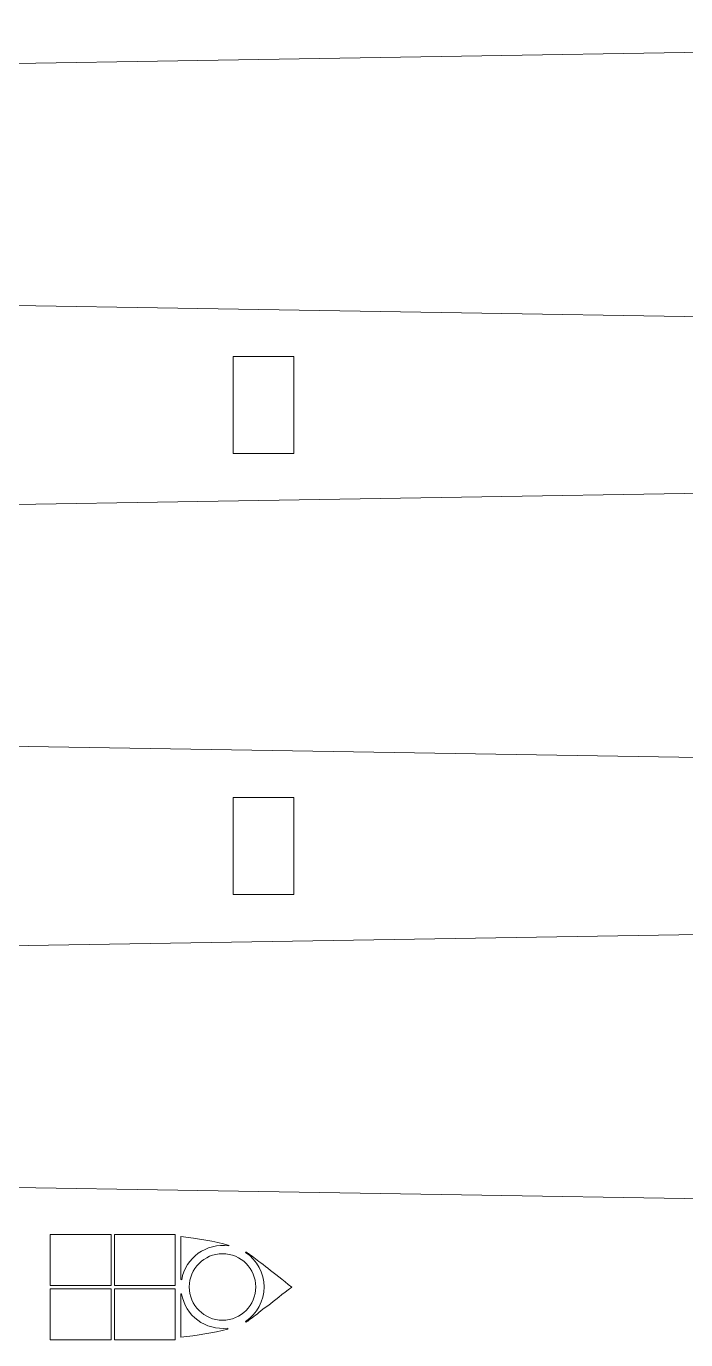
# Model space of a CAD drawing. Header units: centimetres. Extents: x -233 to -82, y 123 to 153.
# Drawn here: x -195.83 to -189.05, y 138.37 to 151.88 of the extents above; entities that cross this region are included whole.
import ezdxf

# ---------------------------------------------------------------- set-up
doc = ezdxf.new("R2010")
doc.units = ezdxf.units.CM
doc.header["$MEASUREMENT"] = 0
doc.layers.add('layer 1', color=7, linetype='Continuous')

msp = doc.modelspace()

# ---------------------------------------------------------------- linework, layer by layer
at = {"layer": 'layer 1', "color": 1, "lineweight": 9}
for points in [[(-232.60443, 150.89545), (-232.60443, 150.89545), (-172.60328, 151.88182), (-172.60328, 151.88182)], [(-193.07568, 148.48668), (-193.07568, 148.48668), (-193.07568, 147.48762), (-193.07568, 147.48762)], [(-193.7466, 139.33806), (-193.97502, 139.3719), (-194.18884, 139.21784), (-194.22909, 138.99047)], [(-193.74243, 139.34268), (-193.74243, 139.34268), (-193.74878, 139.33845), (-193.74878, 139.33845)], [(-194.22984, 138.84631), (-194.1923, 138.62008), (-193.98251, 138.46404), (-193.75504, 138.49311)]]:
    msp.add_open_spline(points, degree=3, dxfattribs=at)
for points, knots in [([(-232.60443, 146.35943), (-232.60443, 146.35943), (-172.60328, 147.3458), (-172.60328, 147.3458), (-172.60328, 147.3458), (-172.60328, 147.3458), (-172.60328, 148.62638), (-172.60328, 148.62638), (-172.60328, 148.62638), (-172.60328, 148.62638), (-232.60443, 149.61486), (-232.60443, 149.61486)], [0, 0, 0, 0, 0.25, 0.25, 0.25, 0.25, 0.5, 0.5, 0.5, 0.5, 1, 1, 1, 1]), ([(-193.07568, 147.48762), (-193.07568, 147.48762), (-193.70009, 147.48762), (-193.70009, 147.48762), (-193.70009, 147.48762), (-193.70009, 147.48762), (-193.70009, 148.48668), (-193.70009, 148.48668), (-193.70009, 148.48668), (-193.70009, 148.48668), (-193.07568, 148.48668), (-193.07568, 148.48668), (-193.07568, 148.48668), (-193.07568, 148.48668), (-193.07568, 147.48762), (-193.07568, 147.48762)], [0, 0, 0, 0, 0.2, 0.2, 0.2, 0.2, 0.4, 0.4, 0.4, 0.4, 0.6, 0.6, 0.6, 0.6, 1, 1, 1, 1]), ([(-232.60443, 141.82341), (-232.60443, 141.82341), (-172.60328, 142.80978), (-172.60328, 142.80978), (-172.60328, 142.80978), (-172.60328, 142.80978), (-172.60328, 144.09248), (-172.60328, 144.09248), (-172.60328, 144.09248), (-172.60328, 144.09248), (-232.60443, 145.07884), (-232.60443, 145.07884)], [0, 0, 0, 0, 0.25, 0.25, 0.25, 0.25, 0.5, 0.5, 0.5, 0.5, 1, 1, 1, 1]), ([(-193.70009, 143.95067), (-193.70009, 143.95067), (-193.07568, 143.95067), (-193.07568, 143.95067), (-193.07568, 143.95067), (-193.07568, 143.95067), (-193.07568, 142.9516), (-193.07568, 142.9516), (-193.07568, 142.9516), (-193.07568, 142.9516), (-193.70009, 142.9516), (-193.70009, 142.9516), (-193.70009, 142.9516), (-193.70009, 142.9516), (-193.70009, 143.95067), (-193.70009, 143.95067)], [0, 0, 0, 0, 0.2, 0.2, 0.2, 0.2, 0.4, 0.4, 0.4, 0.4, 0.6, 0.6, 0.6, 0.6, 1, 1, 1, 1]), ([(-232.60443, 141.82341), (-232.60443, 141.82341), (-232.60443, 140.54283), (-232.60443, 140.54283), (-232.60443, 140.54283), (-232.60443, 140.54283), (-172.60328, 139.55646), (-172.60328, 139.55646)], [0, 0, 0, 0, 0.33333333, 0.33333333, 0.33333333, 0.33333333, 1, 1, 1, 1]), ([(-194.95316, 138.93205), (-194.95316, 138.93205), (-195.57969, 138.93205), (-195.57969, 138.93205), (-195.57969, 138.93205), (-195.57969, 138.93205), (-195.57969, 139.45698), (-195.57969, 139.45698), (-195.57969, 139.45698), (-195.57969, 139.45698), (-194.95316, 139.45698), (-194.95316, 139.45698), (-194.95316, 139.45698), (-194.95316, 139.45698), (-194.95316, 138.93205), (-194.95316, 138.93205)], [0, 0, 0, 0, 0.2, 0.2, 0.2, 0.2, 0.4, 0.4, 0.4, 0.4, 0.6, 0.6, 0.6, 0.6, 1, 1, 1, 1]), ([(-194.91926, 139.45698), (-194.91926, 139.45698), (-194.29488, 139.45698), (-194.29488, 139.45698), (-194.29488, 139.45698), (-194.29488, 139.45698), (-194.29488, 138.93205), (-194.29488, 138.93205), (-194.29488, 138.93205), (-194.29488, 138.93205), (-194.91926, 138.93205), (-194.91926, 138.93205), (-194.91926, 138.93205), (-194.91926, 138.93205), (-194.91926, 139.45698), (-194.91926, 139.45698)], [0, 0, 0, 0, 0.2, 0.2, 0.2, 0.2, 0.4, 0.4, 0.4, 0.4, 0.6, 0.6, 0.6, 0.6, 1, 1, 1, 1]), ([(-194.22925, 138.9892), (-194.22925, 138.9892), (-194.23772, 138.99555), (-194.23772, 138.99555), (-194.23772, 138.99555), (-194.23772, 138.99555), (-194.23772, 139.4337), (-194.23772, 139.4337), (-194.23772, 139.4337), (-194.23772, 139.4337), (-194.1086, 139.41677), (-194.1086, 139.41677), (-194.1086, 139.41677), (-194.1086, 139.41677), (-194.0451, 139.4083), (-194.0451, 139.4083), (-194.0451, 139.4083), (-194.0451, 139.4083), (-193.9816, 139.39772), (-193.9816, 139.39772), (-193.9816, 139.39772), (-193.9816, 139.39772), (-193.92022, 139.38713), (-193.92022, 139.38713), (-193.92022, 139.38713), (-193.92022, 139.38713), (-193.85884, 139.37443), (-193.85884, 139.37443), (-193.85884, 139.37443), (-193.85884, 139.37443), (-193.79957, 139.35962), (-193.79957, 139.35962), (-193.79957, 139.35962), (-193.79957, 139.35962), (-193.74242, 139.34268), (-193.74242, 139.34268)], [0, 0, 0, 0, 0.1, 0.1, 0.1, 0.1, 0.2, 0.2, 0.2, 0.2, 0.3, 0.3, 0.3, 0.3, 0.4, 0.4, 0.4, 0.4, 0.5, 0.5, 0.5, 0.5, 0.6, 0.6, 0.6, 0.6, 0.7, 0.7, 0.7, 0.7, 0.8, 0.8, 0.8, 0.8, 1, 1, 1, 1]), ([(-193.5731, 139.27072), (-193.5731, 139.27072), (-193.56887, 139.27495), (-193.56887, 139.27495), (-193.56887, 139.27495), (-193.56887, 139.27495), (-193.56672, 139.27495), (-193.56672, 139.27495), (-193.56672, 139.27495), (-193.56672, 139.27495), (-193.56463, 139.27495), (-193.56463, 139.27495), (-193.56463, 139.27495), (-193.56463, 139.27495), (-193.56252, 139.27495), (-193.56252, 139.27495), (-193.56252, 139.27495), (-193.56252, 139.27495), (-193.5604, 139.27283), (-193.5604, 139.27283), (-193.5604, 139.27283), (-193.5604, 139.27283), (-193.55828, 139.27072), (-193.55828, 139.27072), (-193.55828, 139.27072), (-193.55828, 139.27072), (-193.55405, 139.2686), (-193.55405, 139.2686), (-193.55405, 139.2686), (-193.55405, 139.2686), (-193.54982, 139.26437), (-193.54982, 139.26437), (-193.54982, 139.26437), (-193.54982, 139.26437), (-193.54135, 139.26013), (-193.54135, 139.26013), (-193.54135, 139.26013), (-193.54135, 139.26013), (-193.535, 139.25378), (-193.535, 139.25378), (-193.535, 139.25378), (-193.535, 139.25378), (-193.52442, 139.24743), (-193.52442, 139.24743), (-193.52442, 139.24743), (-193.52442, 139.24743), (-193.5138, 139.23897), (-193.5138, 139.23897), (-193.5138, 139.23897), (-193.5138, 139.23897), (-193.50113, 139.22838), (-193.50113, 139.22838), (-193.50113, 139.22838), (-193.50113, 139.22838), (-193.48632, 139.2178), (-193.48632, 139.2178), (-193.48632, 139.2178), (-193.48632, 139.2178), (-193.4715, 139.2051), (-193.4715, 139.2051), (-193.4715, 139.2051), (-193.4715, 139.2051), (-193.45245, 139.1924), (-193.45245, 139.1924), (-193.45245, 139.1924), (-193.45245, 139.1924), (-193.43552, 139.17758), (-193.43552, 139.17758), (-193.43552, 139.17758), (-193.43552, 139.17758), (-193.41435, 139.16277), (-193.41435, 139.16277), (-193.41435, 139.16277), (-193.41435, 139.16277), (-193.39107, 139.14583), (-193.39107, 139.14583), (-193.39107, 139.14583), (-193.39107, 139.14583), (-193.36778, 139.12678), (-193.36778, 139.12678), (-193.36778, 139.12678), (-193.36778, 139.12678), (-193.3445, 139.10773), (-193.3445, 139.10773), (-193.3445, 139.10773), (-193.3445, 139.10773), (-193.31698, 139.08657), (-193.31698, 139.08657), (-193.31698, 139.08657), (-193.31698, 139.08657), (-193.28947, 139.0654), (-193.28947, 139.0654), (-193.28947, 139.0654), (-193.28947, 139.0654), (-193.26195, 139.04423), (-193.26195, 139.04423), (-193.26195, 139.04423), (-193.26195, 139.04423), (-193.2302, 139.01883), (-193.2302, 139.01883), (-193.2302, 139.01883), (-193.2302, 139.01883), (-193.19845, 138.99555), (-193.19845, 138.99555), (-193.19845, 138.99555), (-193.19845, 138.99555), (-193.16667, 138.97015), (-193.16667, 138.97015), (-193.16667, 138.97015), (-193.16667, 138.97015), (-193.13283, 138.94263), (-193.13283, 138.94263), (-193.13283, 138.94263), (-193.13283, 138.94263), (-193.09685, 138.91512), (-193.09685, 138.91512), (-193.09685, 138.91512), (-193.09685, 138.91512), (-193.13283, 138.8876), (-193.13283, 138.8876), (-193.13283, 138.8876), (-193.13283, 138.8876), (-193.16667, 138.8622), (-193.16667, 138.8622), (-193.16667, 138.8622), (-193.16667, 138.8622), (-193.19845, 138.8368), (-193.19845, 138.8368), (-193.19845, 138.8368), (-193.19845, 138.8368), (-193.2302, 138.8114), (-193.2302, 138.8114), (-193.2302, 138.8114), (-193.2302, 138.8114), (-193.26195, 138.78812), (-193.26195, 138.78812), (-193.26195, 138.78812), (-193.26195, 138.78812), (-193.28947, 138.76483), (-193.28947, 138.76483), (-193.28947, 138.76483), (-193.28947, 138.76483), (-193.31698, 138.74367), (-193.31698, 138.74367), (-193.31698, 138.74367), (-193.31698, 138.74367), (-193.3445, 138.7225), (-193.3445, 138.7225), (-193.3445, 138.7225), (-193.3445, 138.7225), (-193.3699, 138.70345), (-193.3699, 138.70345), (-193.3699, 138.70345), (-193.3699, 138.70345), (-193.39315, 138.68652), (-193.39315, 138.68652), (-193.39315, 138.68652), (-193.39315, 138.68652), (-193.41435, 138.66958), (-193.41435, 138.66958), (-193.41435, 138.66958), (-193.41435, 138.66958), (-193.43552, 138.65265), (-193.43552, 138.65265), (-193.43552, 138.65265), (-193.43552, 138.65265), (-193.45457, 138.63783), (-193.45457, 138.63783), (-193.45457, 138.63783), (-193.45457, 138.63783), (-193.4715, 138.62513), (-193.4715, 138.62513), (-193.4715, 138.62513), (-193.4715, 138.62513), (-193.48632, 138.61243), (-193.48632, 138.61243), (-193.48632, 138.61243), (-193.48632, 138.61243), (-193.50113, 138.60185), (-193.50113, 138.60185), (-193.50113, 138.60185), (-193.50113, 138.60185), (-193.5138, 138.59127), (-193.5138, 138.59127), (-193.5138, 138.59127), (-193.5138, 138.59127), (-193.52442, 138.58492), (-193.52442, 138.58492), (-193.52442, 138.58492), (-193.52442, 138.58492), (-193.535, 138.57645), (-193.535, 138.57645), (-193.535, 138.57645), (-193.535, 138.57645), (-193.54135, 138.5701), (-193.54135, 138.5701), (-193.54135, 138.5701), (-193.54135, 138.5701), (-193.54982, 138.56587), (-193.54982, 138.56587), (-193.54982, 138.56587), (-193.54982, 138.56587), (-193.55405, 138.56163), (-193.55405, 138.56163), (-193.55405, 138.56163), (-193.55405, 138.56163), (-193.55828, 138.55952), (-193.55828, 138.55952), (-193.55828, 138.55952), (-193.55828, 138.55952), (-193.5604, 138.5574), (-193.5604, 138.5574), (-193.5604, 138.5574), (-193.5604, 138.5574), (-193.56252, 138.5574), (-193.56252, 138.5574), (-193.56252, 138.5574), (-193.56252, 138.5574), (-193.56463, 138.55528), (-193.56463, 138.55528), (-193.56463, 138.55528), (-193.56463, 138.55528), (-193.56672, 138.55528), (-193.56672, 138.55528), (-193.56672, 138.55528), (-193.56672, 138.55528), (-193.5731, 138.56163), (-193.5731, 138.56163)], [0, 0, 0, 0, 0.01724138, 0.01724138, 0.01724138, 0.01724138, 0.03448276, 0.03448276, 0.03448276, 0.03448276, 0.05172414, 0.05172414, 0.05172414, 0.05172414, 0.06896552, 0.06896552, 0.06896552, 0.06896552, 0.0862069, 0.0862069, 0.0862069, 0.0862069, 0.10344828, 0.10344828, 0.10344828, 0.10344828, 0.12068966, 0.12068966, 0.12068966, 0.12068966, 0.13793103, 0.13793103, 0.13793103, 0.13793103, 0.15517241, 0.15517241, 0.15517241, 0.15517241, 0.17241379, 0.17241379, 0.17241379, 0.17241379, 0.18965517, 0.18965517, 0.18965517, 0.18965517, 0.20689655, 0.20689655, 0.20689655, 0.20689655, 0.22413793, 0.22413793, 0.22413793, 0.22413793, 0.24137931, 0.24137931, 0.24137931, 0.24137931, 0.25862069, 0.25862069, 0.25862069, 0.25862069, 0.27586207, 0.27586207, 0.27586207, 0.27586207, 0.29310345, 0.29310345, 0.29310345, 0.29310345, 0.31034483, 0.31034483, 0.31034483, 0.31034483, 0.32758621, 0.32758621, 0.32758621, 0.32758621, 0.34482759, 0.34482759, 0.34482759, 0.34482759, 0.36206897, 0.36206897, 0.36206897, 0.36206897, 0.37931034, 0.37931034, 0.37931034, 0.37931034, 0.39655172, 0.39655172, 0.39655172, 0.39655172, 0.4137931, 0.4137931, 0.4137931, 0.4137931, 0.43103448, 0.43103448, 0.43103448, 0.43103448, 0.44827586, 0.44827586, 0.44827586, 0.44827586, 0.46551724, 0.46551724, 0.46551724, 0.46551724, 0.48275862, 0.48275862, 0.48275862, 0.48275862, 0.5, 0.5, 0.5, 0.5, 0.51724138, 0.51724138, 0.51724138, 0.51724138, 0.53448276, 0.53448276, 0.53448276, 0.53448276, 0.55172414, 0.55172414, 0.55172414, 0.55172414, 0.56896552, 0.56896552, 0.56896552, 0.56896552, 0.5862069, 0.5862069, 0.5862069, 0.5862069, 0.60344828, 0.60344828, 0.60344828, 0.60344828, 0.62068966, 0.62068966, 0.62068966, 0.62068966, 0.63793103, 0.63793103, 0.63793103, 0.63793103, 0.65517241, 0.65517241, 0.65517241, 0.65517241, 0.67241379, 0.67241379, 0.67241379, 0.67241379, 0.68965517, 0.68965517, 0.68965517, 0.68965517, 0.70689655, 0.70689655, 0.70689655, 0.70689655, 0.72413793, 0.72413793, 0.72413793, 0.72413793, 0.74137931, 0.74137931, 0.74137931, 0.74137931, 0.75862069, 0.75862069, 0.75862069, 0.75862069, 0.77586207, 0.77586207, 0.77586207, 0.77586207, 0.79310345, 0.79310345, 0.79310345, 0.79310345, 0.81034483, 0.81034483, 0.81034483, 0.81034483, 0.82758621, 0.82758621, 0.82758621, 0.82758621, 0.84482759, 0.84482759, 0.84482759, 0.84482759, 0.86206897, 0.86206897, 0.86206897, 0.86206897, 0.87931034, 0.87931034, 0.87931034, 0.87931034, 0.89655172, 0.89655172, 0.89655172, 0.89655172, 0.9137931, 0.9137931, 0.9137931, 0.9137931, 0.93103448, 0.93103448, 0.93103448, 0.93103448, 0.94827586, 0.94827586, 0.94827586, 0.94827586, 0.96551724, 0.96551724, 0.96551724, 0.96551724, 1, 1, 1, 1]), ([(-193.80909, 138.57432), (-193.62028, 138.57432), (-193.46728, 138.72736), (-193.46728, 138.91616), (-193.46728, 138.91616), (-193.46728, 139.10497), (-193.62028, 139.258), (-193.80909, 139.258), (-193.80909, 139.258), (-193.99793, 139.258), (-194.15093, 139.10497), (-194.15093, 138.91616), (-194.15093, 138.91616), (-194.15093, 138.72736), (-193.99793, 138.57432), (-193.80909, 138.57432)], [0, 0, 0, 0, 0.2, 0.2, 0.2, 0.2, 0.4, 0.4, 0.4, 0.4, 0.6, 0.6, 0.6, 0.6, 1, 1, 1, 1]), ([(-193.57214, 138.56154), (-193.45371, 138.64067), (-193.38259, 138.77374), (-193.38259, 138.91619), (-193.38259, 138.91619), (-193.38259, 139.05864), (-193.45375, 139.19167), (-193.57217, 139.2708)], [0, 0, 0, 0, 0.33333333, 0.33333333, 0.33333333, 0.33333333, 1, 1, 1, 1]), ([(-194.95316, 138.37325), (-194.95316, 138.37325), (-195.57969, 138.37325), (-195.57969, 138.37325), (-195.57969, 138.37325), (-195.57969, 138.37325), (-195.57969, 138.89818), (-195.57969, 138.89818), (-195.57969, 138.89818), (-195.57969, 138.89818), (-194.95316, 138.89818), (-194.95316, 138.89818), (-194.95316, 138.89818), (-194.95316, 138.89818), (-194.95316, 138.37325), (-194.95316, 138.37325)], [0, 0, 0, 0, 0.2, 0.2, 0.2, 0.2, 0.4, 0.4, 0.4, 0.4, 0.6, 0.6, 0.6, 0.6, 1, 1, 1, 1]), ([(-194.29488, 138.37325), (-194.29488, 138.37325), (-194.91926, 138.37325), (-194.91926, 138.37325), (-194.91926, 138.37325), (-194.91926, 138.37325), (-194.91926, 138.89818), (-194.91926, 138.89818), (-194.91926, 138.89818), (-194.91926, 138.89818), (-194.29488, 138.89818), (-194.29488, 138.89818), (-194.29488, 138.89818), (-194.29488, 138.89818), (-194.29488, 138.37325), (-194.29488, 138.37325)], [0, 0, 0, 0, 0.2, 0.2, 0.2, 0.2, 0.4, 0.4, 0.4, 0.4, 0.6, 0.6, 0.6, 0.6, 1, 1, 1, 1]), ([(-193.75514, 138.49178), (-193.75514, 138.49178), (-193.75514, 138.48331), (-193.75514, 138.48331), (-193.75514, 138.48331), (-193.75514, 138.48331), (-193.81229, 138.4685), (-193.81229, 138.4685), (-193.81229, 138.4685), (-193.81229, 138.4685), (-193.86941, 138.4558), (-193.86941, 138.4558), (-193.86941, 138.4558), (-193.86941, 138.4558), (-193.92871, 138.4431), (-193.92871, 138.4431), (-193.92871, 138.4431), (-193.92871, 138.4431), (-193.99006, 138.43251), (-193.99006, 138.43251), (-193.99006, 138.43251), (-193.99006, 138.43251), (-194.04936, 138.42193), (-194.04936, 138.42193), (-194.04936, 138.42193), (-194.04936, 138.42193), (-194.11286, 138.41346), (-194.11286, 138.41346), (-194.11286, 138.41346), (-194.11286, 138.41346), (-194.23774, 138.39865), (-194.23774, 138.39865), (-194.23774, 138.39865), (-194.23774, 138.39865), (-194.23774, 138.84526), (-194.23774, 138.84526), (-194.23774, 138.84526), (-194.23774, 138.84526), (-194.23136, 138.84526), (-194.23136, 138.84526)], [0, 0, 0, 0, 0.09090909, 0.09090909, 0.09090909, 0.09090909, 0.18181818, 0.18181818, 0.18181818, 0.18181818, 0.27272727, 0.27272727, 0.27272727, 0.27272727, 0.36363636, 0.36363636, 0.36363636, 0.36363636, 0.45454545, 0.45454545, 0.45454545, 0.45454545, 0.54545455, 0.54545455, 0.54545455, 0.54545455, 0.63636364, 0.63636364, 0.63636364, 0.63636364, 0.72727273, 0.72727273, 0.72727273, 0.72727273, 0.81818182, 0.81818182, 0.81818182, 0.81818182, 1, 1, 1, 1])]:
    msp.add_open_spline(points, degree=3, knots=knots, dxfattribs=at)

doc.saveas('drawing.dxf')
